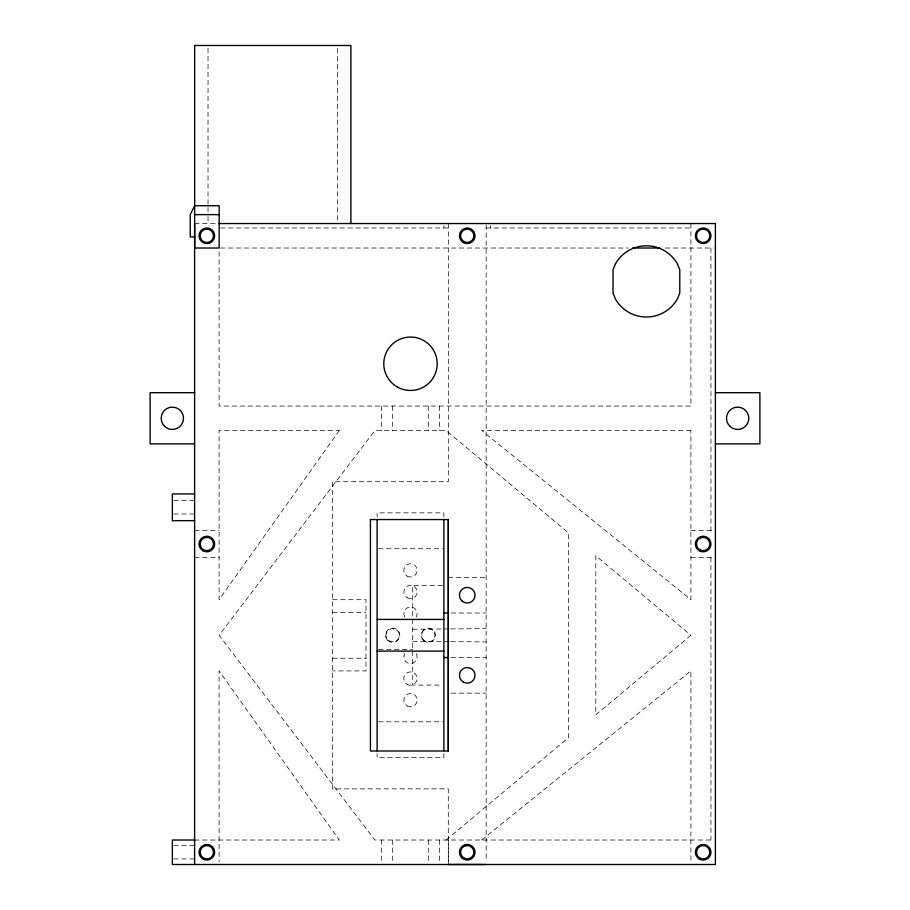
<?xml version="1.0" encoding="UTF-8"?>
<svg xmlns="http://www.w3.org/2000/svg" width="910" height="910" viewBox="0 0 910 910"><rect width="100%" height="100%" fill="white"/><g stroke="black" fill="none" stroke-linecap="round" stroke-linejoin="round"><path stroke-width="0.68" stroke-dasharray="4.55 3.41" d="M446.093 840.021L568.5 737.646L568.5 532.896L446.093 430.521L374.886 430.521L219.094 635.271L374.886 840.021L713.167 840.021M481.709 840.021L690.906 670.886L690.906 861.781M412.719 629.265L449.438 628.924M450.848 628.912L486.156 628.594M194.615 223.542L217.877 223.542M220.504 227.989L448.323 227.989M486.156 227.989L690.906 227.989M220.504 248.02L628.378 248.02M665.312 248.02L713.167 248.02M173.742 500.625L194.615 500.625M173.742 513.979L194.615 513.979M194.615 530.666L219.094 530.666M690.906 530.666L713.167 530.666M378.526 548.719L442.453 548.719M194.615 557.375L219.094 557.375M690.906 557.375L713.167 557.375M448.323 577.406L486.156 577.406M442.453 585.414L412.719 585.414L412.719 685.116L442.453 685.116M332.594 599.701L365.979 599.701L365.979 670.92L332.594 670.92M332.594 612.396L365.979 612.396M451.121 613.01L486.156 613.01M378.48 649.512L412.719 649.512M451.121 657.52L486.156 657.52M332.594 658.237L365.979 658.237M451.121 693.136L486.156 693.136M378.526 721.823L442.453 721.823M194.615 840.021L339.271 840.021L219.094 670.886L219.094 861.781M173.742 845.583L194.615 845.583M173.742 858.938L194.615 858.938M412.719 641.277L449.438 641.607M450.848 641.63L486.156 641.948M448.323 864.5L448.277 788.833L332.594 788.924L332.594 481.709L448.323 481.709L448.323 223.542M710.938 248.02L710.938 530.666M710.938 557.375L710.938 840.021M690.906 223.542L690.906 406.042L219.094 406.042L219.094 250.841M490.604 225.771L490.604 227.989M486.156 224.963L486.156 861.781M448.323 840.021L448.323 861.781M443.875 225.771L443.875 227.989M443.875 517.039L443.875 512.865L377.104 512.865L377.104 517.039M443.875 753.503L443.875 757.677L377.104 757.677L377.104 753.503M439.416 406.042L439.416 430.521M439.416 840.021L439.416 861.781M428.291 406.042L428.291 430.521M428.291 840.021L428.291 861.781M392.688 406.042L392.688 430.521M392.688 840.021L392.688 861.781M381.552 406.042L381.552 430.521M381.552 840.021L381.552 861.781M337.553 48.321L337.553 223.542M208.026 48.321L208.026 215.067M208.026 216.478L208.026 223.542M404.711 616.969A6.677 6.677 0 0 1 410.49 606.959A6.677 6.677 0 0 1 416.268 616.969M416.268 653.573A6.677 6.677 0 0 1 410.49 663.583A6.677 6.677 0 0 1 404.711 653.573M386.238 633.542C383.701 641.743 397.226 645.361 399.137 637C401.663 628.799 388.138 625.17 386.238 633.542M339.271 430.521L219.094 599.667L219.094 430.521L339.271 430.521M690.906 635.271L595.822 714.805L595.822 555.748L690.906 635.271M690.906 430.521L481.709 430.521L690.906 599.667L690.906 430.521M407.145 576.132A6.677 6.677 0 0 0 417.167 570.354A6.677 6.677 0 0 0 407.145 564.575A6.677 6.677 0 0 0 407.145 576.132M407.145 597.779A6.677 6.677 0 0 0 417.167 591.989A6.677 6.677 0 0 0 407.145 586.211A6.677 6.677 0 0 0 407.145 597.779M423.252 640.31A7.121 7.121 0 0 0 435.173 637.114A7.121 7.121 0 0 0 426.449 628.389A7.121 7.121 0 0 0 423.252 640.31M407.145 684.331A6.677 6.677 0 0 0 417.167 678.541A6.677 6.677 0 0 0 407.145 672.763A6.677 6.677 0 0 0 407.145 684.331M407.145 705.967A6.677 6.677 0 0 0 417.167 700.188A6.677 6.677 0 0 0 407.145 694.398A6.677 6.677 0 0 0 407.145 705.967M387.649 640.31A7.121 7.121 0 0 0 399.558 637.114A7.121 7.121 0 0 0 390.845 628.389A7.121 7.121 0 0 0 387.649 640.31M423.571 630.562A6.768 6.711 0 0 0 423.571 639.992A6.643 6.586 0 0 0 433.012 639.992A6.768 6.711 0 0 0 433.012 630.562A6.643 6.586 0 0 0 423.571 630.55"/><path stroke-width="1.36" d="M448.277 751L448.323 519.542L370.427 519.542L370.427 751L448.323 751L448.323 519.542M448.323 864.5L486.156 864.5M194.672 214.646L219.151 214.646M218.73 223.542L715.385 223.542L715.385 864.5L172.354 864.5L172.354 840.021L195.013 840.021M194.672 236.896L190.213 236.896L190.213 214.646L194.672 205.74L219.151 205.74L219.151 248.02L194.672 248.02L194.672 45.5L350.907 45.5L350.907 223.542M632.609 248.02L659.648 248.02M194.615 392.688L150.105 392.688L150.105 443.875L194.615 443.875M715.385 392.688L759.895 392.688L759.895 443.875L715.385 443.875M194.615 493.948L172.354 493.948L172.354 520.657L194.615 520.657M443.875 613.01L448.323 613.01M377.104 619.426L443.875 619.426M377.104 651.105L443.875 651.105M443.875 657.52L448.323 657.52M443.875 519.758L443.875 750.784M377.104 519.758L377.104 750.784M194.615 223.542L194.615 864.5M615.558 263.604L613.01 269.747L613.01 293.065L615.558 299.208A35.604 35.604 0 0 0 677.233 299.208L679.781 293.065L679.781 269.747L677.233 263.604A35.604 35.604 0 0 0 615.558 263.604M202.953 242.526A7.792 7.792 0 0 0 214.646 235.781A7.792 7.792 0 0 0 202.953 229.036A7.792 7.792 0 0 0 202.953 242.526M397.135 386.887A26.709 26.709 0 0 0 437.198 363.75A26.709 26.709 0 0 0 397.135 340.624A26.709 26.709 0 0 0 397.135 386.887M463.349 242.526A7.792 7.792 0 0 0 475.031 235.781A7.792 7.792 0 0 0 463.349 229.036A7.792 7.792 0 0 0 463.349 242.526M461.734 857.766A7.792 7.792 0 0 0 474.77 854.274A7.792 7.792 0 0 0 465.226 844.73A7.792 7.792 0 0 0 461.734 857.766M699.255 550.766A7.792 7.792 0 0 0 710.938 544.021A7.792 7.792 0 0 0 699.255 537.275A7.792 7.792 0 0 0 699.255 550.766M202.953 859.006A7.792 7.792 0 0 0 214.646 852.26A7.792 7.792 0 0 0 202.953 845.515A7.792 7.792 0 0 0 202.953 859.006M463.349 682.079A7.792 7.792 0 0 0 475.031 675.334A7.792 7.792 0 0 0 463.349 668.588A7.792 7.792 0 0 0 463.349 682.079M699.255 859.006A7.792 7.792 0 0 0 710.938 852.26A7.792 7.792 0 0 0 699.255 845.515A7.792 7.792 0 0 0 699.255 859.006M697.64 241.286A7.792 7.792 0 0 0 710.676 237.794A7.792 7.792 0 0 0 701.132 228.262A7.792 7.792 0 0 0 697.64 241.286M461.734 600.714A7.792 7.792 0 0 0 474.77 597.222A7.792 7.792 0 0 0 465.226 587.689A7.792 7.792 0 0 0 461.734 600.714M202.953 550.766A7.792 7.792 0 0 0 214.646 544.021A7.792 7.792 0 0 0 202.953 537.275A7.792 7.792 0 0 0 202.953 550.766M203.51 241.571A6.677 6.677 0 0 0 213.531 235.781A6.677 6.677 0 0 0 203.51 230.002A6.677 6.677 0 0 0 203.51 241.571M203.51 858.039A6.677 6.677 0 0 0 213.531 852.26A6.677 6.677 0 0 0 203.51 846.482A6.677 6.677 0 0 0 203.51 858.039M699.813 858.039A6.677 6.677 0 0 0 709.823 852.26A6.677 6.677 0 0 0 699.813 846.482A6.677 6.677 0 0 0 699.813 858.039M699.813 241.571A6.677 6.677 0 0 0 709.823 235.781A6.677 6.677 0 0 0 699.813 230.002A6.677 6.677 0 0 0 699.813 241.571M203.51 549.799A6.677 6.677 0 0 0 213.531 544.021A6.677 6.677 0 0 0 203.51 538.242A6.677 6.677 0 0 0 203.51 549.799M463.907 858.028A6.677 6.677 0 0 0 473.917 852.249A6.677 6.677 0 0 0 463.907 846.471A6.677 6.677 0 0 0 463.907 858.028M699.813 549.799A6.677 6.677 0 0 0 709.823 544.021A6.677 6.677 0 0 0 699.813 538.242A6.677 6.677 0 0 0 699.813 549.799M462.519 240.502A6.677 6.677 0 0 0 473.689 237.51A6.677 6.677 0 0 0 465.51 229.331A6.677 6.677 0 0 0 462.519 240.502M164.482 426.153A11.125 11.125 0 0 0 183.103 421.159A11.125 11.125 0 0 0 169.476 407.532A11.125 11.125 0 0 0 164.482 426.153M729.774 426.153A11.125 11.125 0 0 0 748.395 421.159A11.125 11.125 0 0 0 734.768 407.532A11.125 11.125 0 0 0 729.774 426.153"/></g></svg>
